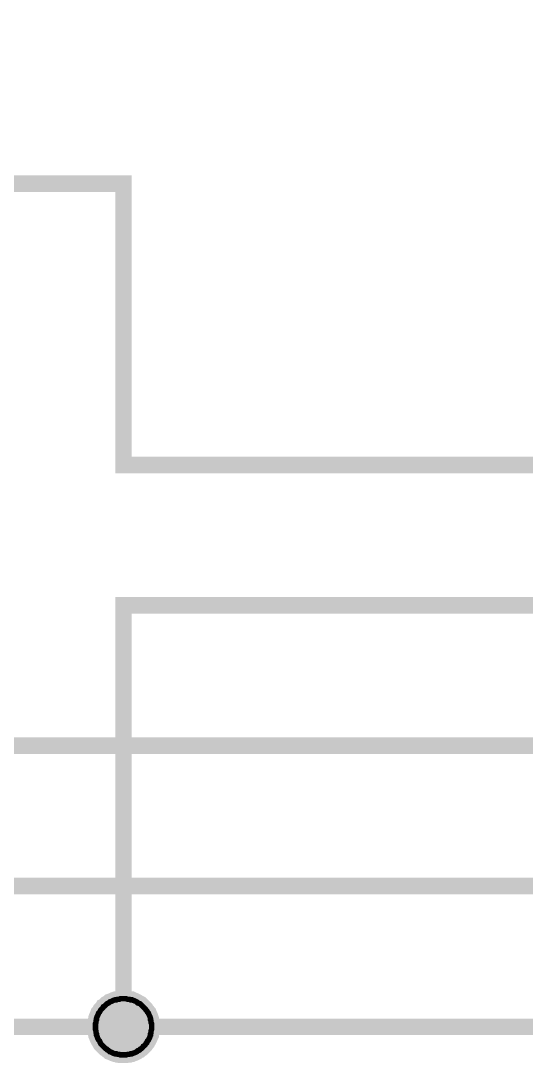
# Model space of a CAD drawing. Header units: millimetres. Extents: x 0 to 11.5, y 0 to 7.6.
# Drawn here: x 7.127 to 7.486, y 2.574 to 3.316 of the extents above; entities that cross this region are included whole.
import ezdxf

# ---------------------------------------------------------------- set-up
doc = ezdxf.new("R2010")
doc.units = ezdxf.units.MM
doc.header["$MEASUREMENT"] = 0
doc.layers.add('Sheet', color=255, linetype='Continuous')

msp = doc.modelspace()

# ---------------------------------------------------------------- linework, layer by layer
at = {"layer": 'Sheet'}
for points, const_width in [([(6.40015, 5.19974), (6.69979, 5.19974), (6.69979, 2.69996), (7.49995, 2.69996)], 0.0118), ([(6.40015, 4.99994), (6.89992, 4.99994), (6.89992, 2.79986), (7.49995, 2.79986)], 0.0118), ([(7.49995, 2.99966), (7.19994, 2.99966), (7.19994, 3.19984), (6.20002, 3.19984)], 0.0118), ([(7.49995, 2.89976), (7.19994, 2.89976), (7.19994, 2.59968), (7.49995, 2.59968)], 0.0118), ([(7.17996, 2.59968), (7.17996, 2.60081), (7.17996, 2.60194), (7.18034, 2.6027), (7.18034, 2.60383), (7.18072, 2.60458), (7.18072, 2.60571), (7.18109, 2.60685), (7.18147, 2.6076), (7.18185, 2.60835), (7.18222, 2.60948), (7.18298, 2.61024), (7.18335, 2.61099), (7.18373, 2.61175), (7.18448, 2.6125), (7.18524, 2.61325), (7.18562, 2.61401), (7.18637, 2.61438), (7.18712, 2.61514), (7.18788, 2.61589), (7.18863, 2.61627), (7.18938, 2.61665), (7.19014, 2.6174), (7.19127, 2.61778), (7.19202, 2.61815), (7.19278, 2.61853), (7.19391, 2.61891), (7.19504, 2.61891), (7.19579, 2.61929), (7.19692, 2.61929), (7.19768, 2.61966), (7.19881, 2.61966), (7.19994, 2.61966)], 0.0118), ([(7.17996, 2.59968), (7.17996, 2.60081), (7.17996, 2.60194), (7.18034, 2.6027), (7.18034, 2.60383), (7.18072, 2.60458), (7.18072, 2.60571), (7.18109, 2.60685), (7.18147, 2.6076), (7.18185, 2.60835), (7.18222, 2.60948), (7.18298, 2.61024), (7.18335, 2.61099), (7.18373, 2.61175), (7.18448, 2.6125), (7.18524, 2.61325), (7.18562, 2.61401), (7.18637, 2.61438), (7.18712, 2.61514), (7.18788, 2.61589), (7.18863, 2.61627), (7.18938, 2.61665), (7.19014, 2.6174), (7.19127, 2.61778), (7.19202, 2.61815), (7.19278, 2.61853), (7.19391, 2.61891), (7.19504, 2.61891), (7.19579, 2.61929), (7.19692, 2.61929), (7.19768, 2.61966), (7.19881, 2.61966), (7.19994, 2.61966)], 0.0118), ([(7.17996, 2.59968), (7.17996, 2.60081), (7.17996, 2.60194), (7.18034, 2.6027), (7.18034, 2.60383), (7.18072, 2.60458), (7.18072, 2.60571), (7.18109, 2.60685), (7.18147, 2.6076), (7.18185, 2.60835), (7.18222, 2.60948), (7.18298, 2.61024), (7.18335, 2.61099), (7.18373, 2.61175), (7.18448, 2.6125), (7.18524, 2.61325), (7.18562, 2.61401), (7.18637, 2.61438), (7.18712, 2.61514), (7.18788, 2.61589), (7.18863, 2.61627), (7.18938, 2.61665), (7.19014, 2.6174), (7.19127, 2.61778), (7.19202, 2.61815), (7.19278, 2.61853), (7.19391, 2.61891), (7.19504, 2.61891), (7.19579, 2.61929), (7.19692, 2.61929), (7.19768, 2.61966), (7.19881, 2.61966), (7.19994, 2.61966)], 0.0118), ([(7.17996, 2.59968), (7.17996, 2.60081), (7.17996, 2.60194), (7.18034, 2.6027), (7.18034, 2.60383), (7.18072, 2.60458), (7.18072, 2.60571), (7.18109, 2.60685), (7.18147, 2.6076), (7.18185, 2.60835), (7.18222, 2.60948), (7.18298, 2.61024), (7.18335, 2.61099), (7.18373, 2.61175), (7.18448, 2.6125), (7.18524, 2.61325), (7.18562, 2.61401), (7.18637, 2.61438), (7.18712, 2.61514), (7.18788, 2.61589), (7.18863, 2.61627), (7.18938, 2.61665), (7.19014, 2.6174), (7.19127, 2.61778), (7.19202, 2.61815), (7.19278, 2.61853), (7.19391, 2.61891), (7.19504, 2.61891), (7.19579, 2.61929), (7.19692, 2.61929), (7.19768, 2.61966), (7.19881, 2.61966), (7.19994, 2.61966)], 0.0118), ([(7.17996, 2.59968), (7.17996, 2.60081), (7.17996, 2.60194), (7.18034, 2.6027), (7.18034, 2.60383), (7.18072, 2.60458), (7.18072, 2.60571), (7.18109, 2.60685), (7.18147, 2.6076), (7.18185, 2.60835), (7.18222, 2.60948), (7.18298, 2.61024), (7.18335, 2.61099), (7.18373, 2.61175), (7.18448, 2.6125), (7.18524, 2.61325), (7.18562, 2.61401), (7.18637, 2.61438), (7.18712, 2.61514), (7.18788, 2.61589), (7.18863, 2.61627), (7.18938, 2.61665), (7.19014, 2.6174), (7.19127, 2.61778), (7.19202, 2.61815), (7.19278, 2.61853), (7.19391, 2.61891), (7.19504, 2.61891), (7.19579, 2.61929), (7.19692, 2.61929), (7.19768, 2.61966), (7.19881, 2.61966), (7.19994, 2.61966)], 0.0039), ([(7.17996, 2.59968), (7.17996, 2.60081), (7.17996, 2.60194), (7.18034, 2.6027), (7.18034, 2.60383), (7.18072, 2.60458), (7.18072, 2.60571), (7.18109, 2.60685), (7.18147, 2.6076), (7.18185, 2.60835), (7.18222, 2.60948), (7.18298, 2.61024), (7.18335, 2.61099), (7.18373, 2.61175), (7.18448, 2.6125), (7.18524, 2.61325), (7.18562, 2.61401), (7.18637, 2.61438), (7.18712, 2.61514), (7.18788, 2.61589), (7.18863, 2.61627), (7.18938, 2.61665), (7.19014, 2.6174), (7.19127, 2.61778), (7.19202, 2.61815), (7.19278, 2.61853), (7.19391, 2.61891), (7.19504, 2.61891), (7.19579, 2.61929), (7.19692, 2.61929), (7.19768, 2.61966), (7.19881, 2.61966), (7.19994, 2.61966)], 0.0039), ([(7.17996, 2.59968), (7.17996, 2.60081), (7.17996, 2.60194), (7.18034, 2.6027), (7.18034, 2.60383), (7.18072, 2.60458), (7.18072, 2.60571), (7.18109, 2.60685), (7.18147, 2.6076), (7.18185, 2.60835), (7.18222, 2.60948), (7.18298, 2.61024), (7.18335, 2.61099), (7.18373, 2.61175), (7.18448, 2.6125), (7.18524, 2.61325), (7.18562, 2.61401), (7.18637, 2.61438), (7.18712, 2.61514), (7.18788, 2.61589), (7.18863, 2.61627), (7.18938, 2.61665), (7.19014, 2.6174), (7.19127, 2.61778), (7.19202, 2.61815), (7.19278, 2.61853), (7.19391, 2.61891), (7.19504, 2.61891), (7.19579, 2.61929), (7.19692, 2.61929), (7.19768, 2.61966), (7.19881, 2.61966), (7.19994, 2.61966)], 0.0039), ([(7.17996, 2.59968), (7.17996, 2.60081), (7.17996, 2.60194), (7.18034, 2.6027), (7.18034, 2.60383), (7.18072, 2.60458), (7.18072, 2.60571), (7.18109, 2.60685), (7.18147, 2.6076), (7.18185, 2.60835), (7.18222, 2.60948), (7.18298, 2.61024), (7.18335, 2.61099), (7.18373, 2.61175), (7.18448, 2.6125), (7.18524, 2.61325), (7.18562, 2.61401), (7.18637, 2.61438), (7.18712, 2.61514), (7.18788, 2.61589), (7.18863, 2.61627), (7.18938, 2.61665), (7.19014, 2.6174), (7.19127, 2.61778), (7.19202, 2.61815), (7.19278, 2.61853), (7.19391, 2.61891), (7.19504, 2.61891), (7.19579, 2.61929), (7.19692, 2.61929), (7.19768, 2.61966), (7.19881, 2.61966), (7.19994, 2.61966)], 0.0039), ([(7.19994, 2.61966), (7.19994, 2.61966)], 0.0118), ([(7.19994, 2.61966), (7.20107, 2.61966), (7.20182, 2.61966), (7.20295, 2.61929), (7.20408, 2.61929), (7.20484, 2.61891), (7.20597, 2.61891), (7.20672, 2.61853), (7.20785, 2.61815), (7.20861, 2.61778), (7.20936, 2.6174), (7.21011, 2.61665), (7.21124, 2.61627), (7.212, 2.61589), (7.21275, 2.61514), (7.21351, 2.61438), (7.21388, 2.61401), (7.21464, 2.61325), (7.21539, 2.6125), (7.21577, 2.61175), (7.21652, 2.61099), (7.2169, 2.61024), (7.21765, 2.60948), (7.21803, 2.60835), (7.21841, 2.6076), (7.21878, 2.60685), (7.21916, 2.60571), (7.21916, 2.60458), (7.21954, 2.60383), (7.21954, 2.6027), (7.21991, 2.60194), (7.21991, 2.60081), (7.21991, 2.59968)], 0.0118), ([(7.19994, 2.61966), (7.19994, 2.61966)], 0.0118), ([(7.19994, 2.61966), (7.20107, 2.61966), (7.20182, 2.61966), (7.20295, 2.61929), (7.20408, 2.61929), (7.20484, 2.61891), (7.20597, 2.61891), (7.20672, 2.61853), (7.20785, 2.61815), (7.20861, 2.61778), (7.20936, 2.6174), (7.21011, 2.61665), (7.21124, 2.61627), (7.212, 2.61589), (7.21275, 2.61514), (7.21351, 2.61438), (7.21388, 2.61401), (7.21464, 2.61325), (7.21539, 2.6125), (7.21577, 2.61175), (7.21652, 2.61099), (7.2169, 2.61024), (7.21765, 2.60948), (7.21803, 2.60835), (7.21841, 2.6076), (7.21878, 2.60685), (7.21916, 2.60571), (7.21916, 2.60458), (7.21954, 2.60383), (7.21954, 2.6027), (7.21991, 2.60194), (7.21991, 2.60081), (7.21991, 2.59968)], 0.0118), ([(7.19994, 2.61966), (7.19994, 2.61966)], 0.0118), ([(7.19994, 2.61966), (7.20107, 2.61966), (7.20182, 2.61966), (7.20295, 2.61929), (7.20408, 2.61929), (7.20484, 2.61891), (7.20597, 2.61891), (7.20672, 2.61853), (7.20785, 2.61815), (7.20861, 2.61778), (7.20936, 2.6174), (7.21011, 2.61665), (7.21124, 2.61627), (7.212, 2.61589), (7.21275, 2.61514), (7.21351, 2.61438), (7.21388, 2.61401), (7.21464, 2.61325), (7.21539, 2.6125), (7.21577, 2.61175), (7.21652, 2.61099), (7.2169, 2.61024), (7.21765, 2.60948), (7.21803, 2.60835), (7.21841, 2.6076), (7.21878, 2.60685), (7.21916, 2.60571), (7.21916, 2.60458), (7.21954, 2.60383), (7.21954, 2.6027), (7.21991, 2.60194), (7.21991, 2.60081), (7.21991, 2.59968)], 0.0118), ([(7.19994, 2.61966), (7.19994, 2.61966)], 0.0118), ([(7.19994, 2.61966), (7.20107, 2.61966), (7.20182, 2.61966), (7.20295, 2.61929), (7.20408, 2.61929), (7.20484, 2.61891), (7.20597, 2.61891), (7.20672, 2.61853), (7.20785, 2.61815), (7.20861, 2.61778), (7.20936, 2.6174), (7.21011, 2.61665), (7.21124, 2.61627), (7.212, 2.61589), (7.21275, 2.61514), (7.21351, 2.61438), (7.21388, 2.61401), (7.21464, 2.61325), (7.21539, 2.6125), (7.21577, 2.61175), (7.21652, 2.61099), (7.2169, 2.61024), (7.21765, 2.60948), (7.21803, 2.60835), (7.21841, 2.6076), (7.21878, 2.60685), (7.21916, 2.60571), (7.21916, 2.60458), (7.21954, 2.60383), (7.21954, 2.6027), (7.21991, 2.60194), (7.21991, 2.60081), (7.21991, 2.59968)], 0.0118), ([(7.19994, 2.61966), (7.19994, 2.61966)], 0.0039), ([(7.19994, 2.61966), (7.20107, 2.61966), (7.20182, 2.61966), (7.20295, 2.61929), (7.20408, 2.61929), (7.20484, 2.61891), (7.20597, 2.61891), (7.20672, 2.61853), (7.20785, 2.61815), (7.20861, 2.61778), (7.20936, 2.6174), (7.21011, 2.61665), (7.21124, 2.61627), (7.212, 2.61589), (7.21275, 2.61514), (7.21351, 2.61438), (7.21388, 2.61401), (7.21464, 2.61325), (7.21539, 2.6125), (7.21577, 2.61175), (7.21652, 2.61099), (7.2169, 2.61024), (7.21765, 2.60948), (7.21803, 2.60835), (7.21841, 2.6076), (7.21878, 2.60685), (7.21916, 2.60571), (7.21916, 2.60458), (7.21954, 2.60383), (7.21954, 2.6027), (7.21991, 2.60194), (7.21991, 2.60081), (7.21991, 2.59968)], 0.0039), ([(7.19994, 2.61966), (7.19994, 2.61966)], 0.0039), ([(7.19994, 2.61966), (7.20107, 2.61966), (7.20182, 2.61966), (7.20295, 2.61929), (7.20408, 2.61929), (7.20484, 2.61891), (7.20597, 2.61891), (7.20672, 2.61853), (7.20785, 2.61815), (7.20861, 2.61778), (7.20936, 2.6174), (7.21011, 2.61665), (7.21124, 2.61627), (7.212, 2.61589), (7.21275, 2.61514), (7.21351, 2.61438), (7.21388, 2.61401), (7.21464, 2.61325), (7.21539, 2.6125), (7.21577, 2.61175), (7.21652, 2.61099), (7.2169, 2.61024), (7.21765, 2.60948), (7.21803, 2.60835), (7.21841, 2.6076), (7.21878, 2.60685), (7.21916, 2.60571), (7.21916, 2.60458), (7.21954, 2.60383), (7.21954, 2.6027), (7.21991, 2.60194), (7.21991, 2.60081), (7.21991, 2.59968)], 0.0039), ([(7.19994, 2.61966), (7.19994, 2.61966)], 0.0039), ([(7.19994, 2.61966), (7.20107, 2.61966), (7.20182, 2.61966), (7.20295, 2.61929), (7.20408, 2.61929), (7.20484, 2.61891), (7.20597, 2.61891), (7.20672, 2.61853), (7.20785, 2.61815), (7.20861, 2.61778), (7.20936, 2.6174), (7.21011, 2.61665), (7.21124, 2.61627), (7.212, 2.61589), (7.21275, 2.61514), (7.21351, 2.61438), (7.21388, 2.61401), (7.21464, 2.61325), (7.21539, 2.6125), (7.21577, 2.61175), (7.21652, 2.61099), (7.2169, 2.61024), (7.21765, 2.60948), (7.21803, 2.60835), (7.21841, 2.6076), (7.21878, 2.60685), (7.21916, 2.60571), (7.21916, 2.60458), (7.21954, 2.60383), (7.21954, 2.6027), (7.21991, 2.60194), (7.21991, 2.60081), (7.21991, 2.59968)], 0.0039), ([(7.19994, 2.61966), (7.19994, 2.61966)], 0.0039), ([(7.19994, 2.61966), (7.20107, 2.61966), (7.20182, 2.61966), (7.20295, 2.61929), (7.20408, 2.61929), (7.20484, 2.61891), (7.20597, 2.61891), (7.20672, 2.61853), (7.20785, 2.61815), (7.20861, 2.61778), (7.20936, 2.6174), (7.21011, 2.61665), (7.21124, 2.61627), (7.212, 2.61589), (7.21275, 2.61514), (7.21351, 2.61438), (7.21388, 2.61401), (7.21464, 2.61325), (7.21539, 2.6125), (7.21577, 2.61175), (7.21652, 2.61099), (7.2169, 2.61024), (7.21765, 2.60948), (7.21803, 2.60835), (7.21841, 2.6076), (7.21878, 2.60685), (7.21916, 2.60571), (7.21916, 2.60458), (7.21954, 2.60383), (7.21954, 2.6027), (7.21991, 2.60194), (7.21991, 2.60081), (7.21991, 2.59968)], 0.0039), ([(7.19994, 2.59968), (6.20002, 2.59968)], 0.0118), ([(7.19994, 2.5797), (7.19881, 2.5797), (7.19768, 2.5797), (7.19692, 2.58008), (7.19579, 2.58008), (7.19504, 2.58046), (7.19391, 2.58046), (7.19278, 2.58083), (7.19202, 2.58121), (7.19127, 2.58159), (7.19014, 2.58196), (7.18938, 2.58272), (7.18863, 2.5831), (7.18788, 2.58385), (7.18712, 2.58423), (7.18637, 2.58498), (7.18562, 2.58573), (7.18524, 2.58611), (7.18448, 2.58687), (7.18373, 2.58762), (7.18335, 2.58837), (7.18298, 2.5895), (7.18222, 2.59026), (7.18185, 2.59101), (7.18147, 2.59177), (7.18109, 2.5929), (7.18072, 2.59365), (7.18072, 2.59478), (7.18034, 2.59554), (7.18034, 2.59667), (7.17996, 2.5978), (7.17996, 2.59855), (7.17996, 2.59968)], 0.0118), ([(7.17996, 2.59968), (7.17996, 2.59968)], 0.0118), ([(7.19994, 2.5797), (7.19881, 2.5797), (7.19768, 2.5797), (7.19692, 2.58008), (7.19579, 2.58008), (7.19504, 2.58046), (7.19391, 2.58046), (7.19278, 2.58083), (7.19202, 2.58121), (7.19127, 2.58159), (7.19014, 2.58196), (7.18938, 2.58272), (7.18863, 2.5831), (7.18788, 2.58385), (7.18712, 2.58423), (7.18637, 2.58498), (7.18562, 2.58573), (7.18524, 2.58611), (7.18448, 2.58687), (7.18373, 2.58762), (7.18335, 2.58837), (7.18298, 2.5895), (7.18222, 2.59026), (7.18185, 2.59101), (7.18147, 2.59177), (7.18109, 2.5929), (7.18072, 2.59365), (7.18072, 2.59478), (7.18034, 2.59554), (7.18034, 2.59667), (7.17996, 2.5978), (7.17996, 2.59855), (7.17996, 2.59968)], 0.0118), ([(7.17996, 2.59968), (7.17996, 2.59968)], 0.0118), ([(7.19994, 2.5797), (7.19881, 2.5797), (7.19768, 2.5797), (7.19692, 2.58008), (7.19579, 2.58008), (7.19504, 2.58046), (7.19391, 2.58046), (7.19278, 2.58083), (7.19202, 2.58121), (7.19127, 2.58159), (7.19014, 2.58196), (7.18938, 2.58272), (7.18863, 2.5831), (7.18788, 2.58385), (7.18712, 2.58423), (7.18637, 2.58498), (7.18562, 2.58573), (7.18524, 2.58611), (7.18448, 2.58687), (7.18373, 2.58762), (7.18335, 2.58837), (7.18298, 2.5895), (7.18222, 2.59026), (7.18185, 2.59101), (7.18147, 2.59177), (7.18109, 2.5929), (7.18072, 2.59365), (7.18072, 2.59478), (7.18034, 2.59554), (7.18034, 2.59667), (7.17996, 2.5978), (7.17996, 2.59855), (7.17996, 2.59968)], 0.0118), ([(7.17996, 2.59968), (7.17996, 2.59968)], 0.0118), ([(7.19994, 2.5797), (7.19881, 2.5797), (7.19768, 2.5797), (7.19692, 2.58008), (7.19579, 2.58008), (7.19504, 2.58046), (7.19391, 2.58046), (7.19278, 2.58083), (7.19202, 2.58121), (7.19127, 2.58159), (7.19014, 2.58196), (7.18938, 2.58272), (7.18863, 2.5831), (7.18788, 2.58385), (7.18712, 2.58423), (7.18637, 2.58498), (7.18562, 2.58573), (7.18524, 2.58611), (7.18448, 2.58687), (7.18373, 2.58762), (7.18335, 2.58837), (7.18298, 2.5895), (7.18222, 2.59026), (7.18185, 2.59101), (7.18147, 2.59177), (7.18109, 2.5929), (7.18072, 2.59365), (7.18072, 2.59478), (7.18034, 2.59554), (7.18034, 2.59667), (7.17996, 2.5978), (7.17996, 2.59855), (7.17996, 2.59968)], 0.0118), ([(7.17996, 2.59968), (7.17996, 2.59968)], 0.0118), ([(7.21991, 2.59968), (7.21991, 2.59855), (7.21991, 2.5978), (7.21954, 2.59667), (7.21954, 2.59554), (7.21916, 2.59478), (7.21916, 2.59365), (7.21878, 2.5929), (7.21841, 2.59177), (7.21803, 2.59101), (7.21765, 2.59026), (7.2169, 2.5895), (7.21652, 2.58837), (7.21577, 2.58762), (7.21539, 2.58687), (7.21464, 2.58611), (7.21388, 2.58573), (7.21351, 2.58498), (7.21275, 2.58423), (7.212, 2.58385), (7.21124, 2.5831), (7.21011, 2.58272), (7.20936, 2.58196), (7.20861, 2.58159), (7.20785, 2.58121), (7.20672, 2.58083), (7.20597, 2.58046), (7.20484, 2.58046), (7.20408, 2.58008), (7.20295, 2.58008), (7.20182, 2.5797), (7.20107, 2.5797), (7.19994, 2.5797)], 0.0118), ([(7.21991, 2.59968), (7.21991, 2.59855), (7.21991, 2.5978), (7.21954, 2.59667), (7.21954, 2.59554), (7.21916, 2.59478), (7.21916, 2.59365), (7.21878, 2.5929), (7.21841, 2.59177), (7.21803, 2.59101), (7.21765, 2.59026), (7.2169, 2.5895), (7.21652, 2.58837), (7.21577, 2.58762), (7.21539, 2.58687), (7.21464, 2.58611), (7.21388, 2.58573), (7.21351, 2.58498), (7.21275, 2.58423), (7.212, 2.58385), (7.21124, 2.5831), (7.21011, 2.58272), (7.20936, 2.58196), (7.20861, 2.58159), (7.20785, 2.58121), (7.20672, 2.58083), (7.20597, 2.58046), (7.20484, 2.58046), (7.20408, 2.58008), (7.20295, 2.58008), (7.20182, 2.5797), (7.20107, 2.5797), (7.19994, 2.5797)], 0.0118), ([(7.21991, 2.59968), (7.21991, 2.59855), (7.21991, 2.5978), (7.21954, 2.59667), (7.21954, 2.59554), (7.21916, 2.59478), (7.21916, 2.59365), (7.21878, 2.5929), (7.21841, 2.59177), (7.21803, 2.59101), (7.21765, 2.59026), (7.2169, 2.5895), (7.21652, 2.58837), (7.21577, 2.58762), (7.21539, 2.58687), (7.21464, 2.58611), (7.21388, 2.58573), (7.21351, 2.58498), (7.21275, 2.58423), (7.212, 2.58385), (7.21124, 2.5831), (7.21011, 2.58272), (7.20936, 2.58196), (7.20861, 2.58159), (7.20785, 2.58121), (7.20672, 2.58083), (7.20597, 2.58046), (7.20484, 2.58046), (7.20408, 2.58008), (7.20295, 2.58008), (7.20182, 2.5797), (7.20107, 2.5797), (7.19994, 2.5797)], 0.0118), ([(7.21991, 2.59968), (7.21991, 2.59855), (7.21991, 2.5978), (7.21954, 2.59667), (7.21954, 2.59554), (7.21916, 2.59478), (7.21916, 2.59365), (7.21878, 2.5929), (7.21841, 2.59177), (7.21803, 2.59101), (7.21765, 2.59026), (7.2169, 2.5895), (7.21652, 2.58837), (7.21577, 2.58762), (7.21539, 2.58687), (7.21464, 2.58611), (7.21388, 2.58573), (7.21351, 2.58498), (7.21275, 2.58423), (7.212, 2.58385), (7.21124, 2.5831), (7.21011, 2.58272), (7.20936, 2.58196), (7.20861, 2.58159), (7.20785, 2.58121), (7.20672, 2.58083), (7.20597, 2.58046), (7.20484, 2.58046), (7.20408, 2.58008), (7.20295, 2.58008), (7.20182, 2.5797), (7.20107, 2.5797), (7.19994, 2.5797)], 0.0118), ([(7.21991, 2.59968), (7.21991, 2.59968), (7.21991, 2.59968), (7.21991, 2.59968), (7.21991, 2.59968), (7.21991, 2.59968), (7.21991, 2.59968), (7.21991, 2.59968), (7.21991, 2.59968), (7.21991, 2.59968), (7.21991, 2.59968), (7.21991, 2.59968), (7.21991, 2.59968), (7.21991, 2.59968), (7.21991, 2.59968), (7.21991, 2.59968), (7.21991, 2.59968), (7.21991, 2.59968), (7.21991, 2.59968), (7.21991, 2.59968), (7.21991, 2.59968), (7.21991, 2.59968), (7.21991, 2.59968), (7.21991, 2.59968), (7.21991, 2.59968), (7.21991, 2.59968), (7.21991, 2.59968), (7.21991, 2.59968), (7.21991, 2.59968), (7.21991, 2.59968), (7.21991, 2.59968), (7.21991, 2.59968), (7.21991, 2.59968)], 0.0118), ([(7.21991, 2.59968), (7.21991, 2.59968)], 0.0118), ([(7.21991, 2.59968), (7.21991, 2.59968), (7.21991, 2.59968), (7.21991, 2.59968), (7.21991, 2.59968), (7.21991, 2.59968), (7.21991, 2.59968), (7.21991, 2.59968), (7.21991, 2.59968), (7.21991, 2.59968), (7.21991, 2.59968), (7.21991, 2.59968), (7.21991, 2.59968), (7.21991, 2.59968), (7.21991, 2.59968), (7.21991, 2.59968), (7.21991, 2.59968), (7.21991, 2.59968), (7.21991, 2.59968), (7.21991, 2.59968), (7.21991, 2.59968), (7.21991, 2.59968), (7.21991, 2.59968), (7.21991, 2.59968), (7.21991, 2.59968), (7.21991, 2.59968), (7.21991, 2.59968), (7.21991, 2.59968), (7.21991, 2.59968), (7.21991, 2.59968), (7.21991, 2.59968), (7.21991, 2.59968), (7.21991, 2.59968)], 0.0118), ([(7.21991, 2.59968), (7.21991, 2.59968)], 0.0118), ([(7.21991, 2.59968), (7.21991, 2.59968), (7.21991, 2.59968), (7.21991, 2.59968), (7.21991, 2.59968), (7.21991, 2.59968), (7.21991, 2.59968), (7.21991, 2.59968), (7.21991, 2.59968), (7.21991, 2.59968), (7.21991, 2.59968), (7.21991, 2.59968), (7.21991, 2.59968), (7.21991, 2.59968), (7.21991, 2.59968), (7.21991, 2.59968), (7.21991, 2.59968), (7.21991, 2.59968), (7.21991, 2.59968), (7.21991, 2.59968), (7.21991, 2.59968), (7.21991, 2.59968), (7.21991, 2.59968), (7.21991, 2.59968), (7.21991, 2.59968), (7.21991, 2.59968), (7.21991, 2.59968), (7.21991, 2.59968), (7.21991, 2.59968), (7.21991, 2.59968), (7.21991, 2.59968), (7.21991, 2.59968), (7.21991, 2.59968)], 0.0118), ([(7.21991, 2.59968), (7.21991, 2.59968)], 0.0118), ([(7.21991, 2.59968), (7.21991, 2.59968), (7.21991, 2.59968), (7.21991, 2.59968), (7.21991, 2.59968), (7.21991, 2.59968), (7.21991, 2.59968), (7.21991, 2.59968), (7.21991, 2.59968), (7.21991, 2.59968), (7.21991, 2.59968), (7.21991, 2.59968), (7.21991, 2.59968), (7.21991, 2.59968), (7.21991, 2.59968), (7.21991, 2.59968), (7.21991, 2.59968), (7.21991, 2.59968), (7.21991, 2.59968), (7.21991, 2.59968), (7.21991, 2.59968), (7.21991, 2.59968), (7.21991, 2.59968), (7.21991, 2.59968), (7.21991, 2.59968), (7.21991, 2.59968), (7.21991, 2.59968), (7.21991, 2.59968), (7.21991, 2.59968), (7.21991, 2.59968), (7.21991, 2.59968), (7.21991, 2.59968), (7.21991, 2.59968)], 0.0118), ([(7.21991, 2.59968), (7.21991, 2.59968)], 0.0118), ([(7.19994, 2.5797), (7.19881, 2.5797), (7.19768, 2.5797), (7.19692, 2.58008), (7.19579, 2.58008), (7.19504, 2.58046), (7.19391, 2.58046), (7.19278, 2.58083), (7.19202, 2.58121), (7.19127, 2.58159), (7.19014, 2.58196), (7.18938, 2.58272), (7.18863, 2.5831), (7.18788, 2.58385), (7.18712, 2.58423), (7.18637, 2.58498), (7.18562, 2.58573), (7.18524, 2.58611), (7.18448, 2.58687), (7.18373, 2.58762), (7.18335, 2.58837), (7.18298, 2.5895), (7.18222, 2.59026), (7.18185, 2.59101), (7.18147, 2.59177), (7.18109, 2.5929), (7.18072, 2.59365), (7.18072, 2.59478), (7.18034, 2.59554), (7.18034, 2.59667), (7.17996, 2.5978), (7.17996, 2.59855), (7.17996, 2.59968)], 0.0039), ([(7.17996, 2.59968), (7.17996, 2.59968)], 0.0039), ([(7.19994, 2.5797), (7.19881, 2.5797), (7.19768, 2.5797), (7.19692, 2.58008), (7.19579, 2.58008), (7.19504, 2.58046), (7.19391, 2.58046), (7.19278, 2.58083), (7.19202, 2.58121), (7.19127, 2.58159), (7.19014, 2.58196), (7.18938, 2.58272), (7.18863, 2.5831), (7.18788, 2.58385), (7.18712, 2.58423), (7.18637, 2.58498), (7.18562, 2.58573), (7.18524, 2.58611), (7.18448, 2.58687), (7.18373, 2.58762), (7.18335, 2.58837), (7.18298, 2.5895), (7.18222, 2.59026), (7.18185, 2.59101), (7.18147, 2.59177), (7.18109, 2.5929), (7.18072, 2.59365), (7.18072, 2.59478), (7.18034, 2.59554), (7.18034, 2.59667), (7.17996, 2.5978), (7.17996, 2.59855), (7.17996, 2.59968)], 0.0039), ([(7.17996, 2.59968), (7.17996, 2.59968)], 0.0039), ([(7.19994, 2.5797), (7.19881, 2.5797), (7.19768, 2.5797), (7.19692, 2.58008), (7.19579, 2.58008), (7.19504, 2.58046), (7.19391, 2.58046), (7.19278, 2.58083), (7.19202, 2.58121), (7.19127, 2.58159), (7.19014, 2.58196), (7.18938, 2.58272), (7.18863, 2.5831), (7.18788, 2.58385), (7.18712, 2.58423), (7.18637, 2.58498), (7.18562, 2.58573), (7.18524, 2.58611), (7.18448, 2.58687), (7.18373, 2.58762), (7.18335, 2.58837), (7.18298, 2.5895), (7.18222, 2.59026), (7.18185, 2.59101), (7.18147, 2.59177), (7.18109, 2.5929), (7.18072, 2.59365), (7.18072, 2.59478), (7.18034, 2.59554), (7.18034, 2.59667), (7.17996, 2.5978), (7.17996, 2.59855), (7.17996, 2.59968)], 0.0039), ([(7.17996, 2.59968), (7.17996, 2.59968)], 0.0039), ([(7.19994, 2.5797), (7.19881, 2.5797), (7.19768, 2.5797), (7.19692, 2.58008), (7.19579, 2.58008), (7.19504, 2.58046), (7.19391, 2.58046), (7.19278, 2.58083), (7.19202, 2.58121), (7.19127, 2.58159), (7.19014, 2.58196), (7.18938, 2.58272), (7.18863, 2.5831), (7.18788, 2.58385), (7.18712, 2.58423), (7.18637, 2.58498), (7.18562, 2.58573), (7.18524, 2.58611), (7.18448, 2.58687), (7.18373, 2.58762), (7.18335, 2.58837), (7.18298, 2.5895), (7.18222, 2.59026), (7.18185, 2.59101), (7.18147, 2.59177), (7.18109, 2.5929), (7.18072, 2.59365), (7.18072, 2.59478), (7.18034, 2.59554), (7.18034, 2.59667), (7.17996, 2.5978), (7.17996, 2.59855), (7.17996, 2.59968)], 0.0039), ([(7.17996, 2.59968), (7.17996, 2.59968)], 0.0039), ([(7.21991, 2.59968), (7.21991, 2.59855), (7.21991, 2.5978), (7.21954, 2.59667), (7.21954, 2.59554), (7.21916, 2.59478), (7.21916, 2.59365), (7.21878, 2.5929), (7.21841, 2.59177), (7.21803, 2.59101), (7.21765, 2.59026), (7.2169, 2.5895), (7.21652, 2.58837), (7.21577, 2.58762), (7.21539, 2.58687), (7.21464, 2.58611), (7.21388, 2.58573), (7.21351, 2.58498), (7.21275, 2.58423), (7.212, 2.58385), (7.21124, 2.5831), (7.21011, 2.58272), (7.20936, 2.58196), (7.20861, 2.58159), (7.20785, 2.58121), (7.20672, 2.58083), (7.20597, 2.58046), (7.20484, 2.58046), (7.20408, 2.58008), (7.20295, 2.58008), (7.20182, 2.5797), (7.20107, 2.5797), (7.19994, 2.5797)], 0.0039), ([(7.21991, 2.59968), (7.21991, 2.59855), (7.21991, 2.5978), (7.21954, 2.59667), (7.21954, 2.59554), (7.21916, 2.59478), (7.21916, 2.59365), (7.21878, 2.5929), (7.21841, 2.59177), (7.21803, 2.59101), (7.21765, 2.59026), (7.2169, 2.5895), (7.21652, 2.58837), (7.21577, 2.58762), (7.21539, 2.58687), (7.21464, 2.58611), (7.21388, 2.58573), (7.21351, 2.58498), (7.21275, 2.58423), (7.212, 2.58385), (7.21124, 2.5831), (7.21011, 2.58272), (7.20936, 2.58196), (7.20861, 2.58159), (7.20785, 2.58121), (7.20672, 2.58083), (7.20597, 2.58046), (7.20484, 2.58046), (7.20408, 2.58008), (7.20295, 2.58008), (7.20182, 2.5797), (7.20107, 2.5797), (7.19994, 2.5797)], 0.0039), ([(7.21991, 2.59968), (7.21991, 2.59855), (7.21991, 2.5978), (7.21954, 2.59667), (7.21954, 2.59554), (7.21916, 2.59478), (7.21916, 2.59365), (7.21878, 2.5929), (7.21841, 2.59177), (7.21803, 2.59101), (7.21765, 2.59026), (7.2169, 2.5895), (7.21652, 2.58837), (7.21577, 2.58762), (7.21539, 2.58687), (7.21464, 2.58611), (7.21388, 2.58573), (7.21351, 2.58498), (7.21275, 2.58423), (7.212, 2.58385), (7.21124, 2.5831), (7.21011, 2.58272), (7.20936, 2.58196), (7.20861, 2.58159), (7.20785, 2.58121), (7.20672, 2.58083), (7.20597, 2.58046), (7.20484, 2.58046), (7.20408, 2.58008), (7.20295, 2.58008), (7.20182, 2.5797), (7.20107, 2.5797), (7.19994, 2.5797)], 0.0039), ([(7.21991, 2.59968), (7.21991, 2.59855), (7.21991, 2.5978), (7.21954, 2.59667), (7.21954, 2.59554), (7.21916, 2.59478), (7.21916, 2.59365), (7.21878, 2.5929), (7.21841, 2.59177), (7.21803, 2.59101), (7.21765, 2.59026), (7.2169, 2.5895), (7.21652, 2.58837), (7.21577, 2.58762), (7.21539, 2.58687), (7.21464, 2.58611), (7.21388, 2.58573), (7.21351, 2.58498), (7.21275, 2.58423), (7.212, 2.58385), (7.21124, 2.5831), (7.21011, 2.58272), (7.20936, 2.58196), (7.20861, 2.58159), (7.20785, 2.58121), (7.20672, 2.58083), (7.20597, 2.58046), (7.20484, 2.58046), (7.20408, 2.58008), (7.20295, 2.58008), (7.20182, 2.5797), (7.20107, 2.5797), (7.19994, 2.5797)], 0.0039), ([(7.21991, 2.59968), (7.21991, 2.59968), (7.21991, 2.59968), (7.21991, 2.59968), (7.21991, 2.59968), (7.21991, 2.59968), (7.21991, 2.59968), (7.21991, 2.59968), (7.21991, 2.59968), (7.21991, 2.59968), (7.21991, 2.59968), (7.21991, 2.59968), (7.21991, 2.59968), (7.21991, 2.59968), (7.21991, 2.59968), (7.21991, 2.59968), (7.21991, 2.59968), (7.21991, 2.59968), (7.21991, 2.59968), (7.21991, 2.59968), (7.21991, 2.59968), (7.21991, 2.59968), (7.21991, 2.59968), (7.21991, 2.59968), (7.21991, 2.59968), (7.21991, 2.59968), (7.21991, 2.59968), (7.21991, 2.59968), (7.21991, 2.59968), (7.21991, 2.59968), (7.21991, 2.59968), (7.21991, 2.59968), (7.21991, 2.59968)], 0.0039), ([(7.21991, 2.59968), (7.21991, 2.59968)], 0.0039), ([(7.21991, 2.59968), (7.21991, 2.59968), (7.21991, 2.59968), (7.21991, 2.59968), (7.21991, 2.59968), (7.21991, 2.59968), (7.21991, 2.59968), (7.21991, 2.59968), (7.21991, 2.59968), (7.21991, 2.59968), (7.21991, 2.59968), (7.21991, 2.59968), (7.21991, 2.59968), (7.21991, 2.59968), (7.21991, 2.59968), (7.21991, 2.59968), (7.21991, 2.59968), (7.21991, 2.59968), (7.21991, 2.59968), (7.21991, 2.59968), (7.21991, 2.59968), (7.21991, 2.59968), (7.21991, 2.59968), (7.21991, 2.59968), (7.21991, 2.59968), (7.21991, 2.59968), (7.21991, 2.59968), (7.21991, 2.59968), (7.21991, 2.59968), (7.21991, 2.59968), (7.21991, 2.59968), (7.21991, 2.59968), (7.21991, 2.59968)], 0.0039), ([(7.21991, 2.59968), (7.21991, 2.59968)], 0.0039), ([(7.21991, 2.59968), (7.21991, 2.59968), (7.21991, 2.59968), (7.21991, 2.59968), (7.21991, 2.59968), (7.21991, 2.59968), (7.21991, 2.59968), (7.21991, 2.59968), (7.21991, 2.59968), (7.21991, 2.59968), (7.21991, 2.59968), (7.21991, 2.59968), (7.21991, 2.59968), (7.21991, 2.59968), (7.21991, 2.59968), (7.21991, 2.59968), (7.21991, 2.59968), (7.21991, 2.59968), (7.21991, 2.59968), (7.21991, 2.59968), (7.21991, 2.59968), (7.21991, 2.59968), (7.21991, 2.59968), (7.21991, 2.59968), (7.21991, 2.59968), (7.21991, 2.59968), (7.21991, 2.59968), (7.21991, 2.59968), (7.21991, 2.59968), (7.21991, 2.59968), (7.21991, 2.59968), (7.21991, 2.59968), (7.21991, 2.59968)], 0.0039), ([(7.21991, 2.59968), (7.21991, 2.59968)], 0.0039), ([(7.21991, 2.59968), (7.21991, 2.59968), (7.21991, 2.59968), (7.21991, 2.59968), (7.21991, 2.59968), (7.21991, 2.59968), (7.21991, 2.59968), (7.21991, 2.59968), (7.21991, 2.59968), (7.21991, 2.59968), (7.21991, 2.59968), (7.21991, 2.59968), (7.21991, 2.59968), (7.21991, 2.59968), (7.21991, 2.59968), (7.21991, 2.59968), (7.21991, 2.59968), (7.21991, 2.59968), (7.21991, 2.59968), (7.21991, 2.59968), (7.21991, 2.59968), (7.21991, 2.59968), (7.21991, 2.59968), (7.21991, 2.59968), (7.21991, 2.59968), (7.21991, 2.59968), (7.21991, 2.59968), (7.21991, 2.59968), (7.21991, 2.59968), (7.21991, 2.59968), (7.21991, 2.59968), (7.21991, 2.59968), (7.21991, 2.59968)], 0.0039), ([(7.21991, 2.59968), (7.21991, 2.59968)], 0.0039)]:
    msp.add_lwpolyline(points, dxfattribs=dict(at, const_width=const_width))
at = {"layer": 'Sheet', "const_width": 0.02}
msp.add_lwpolyline([(7.19, 2.6, 1), (7.21, 2.6, 1)], format="xyb", close=True, dxfattribs=at)

doc.saveas('drawing.dxf')
